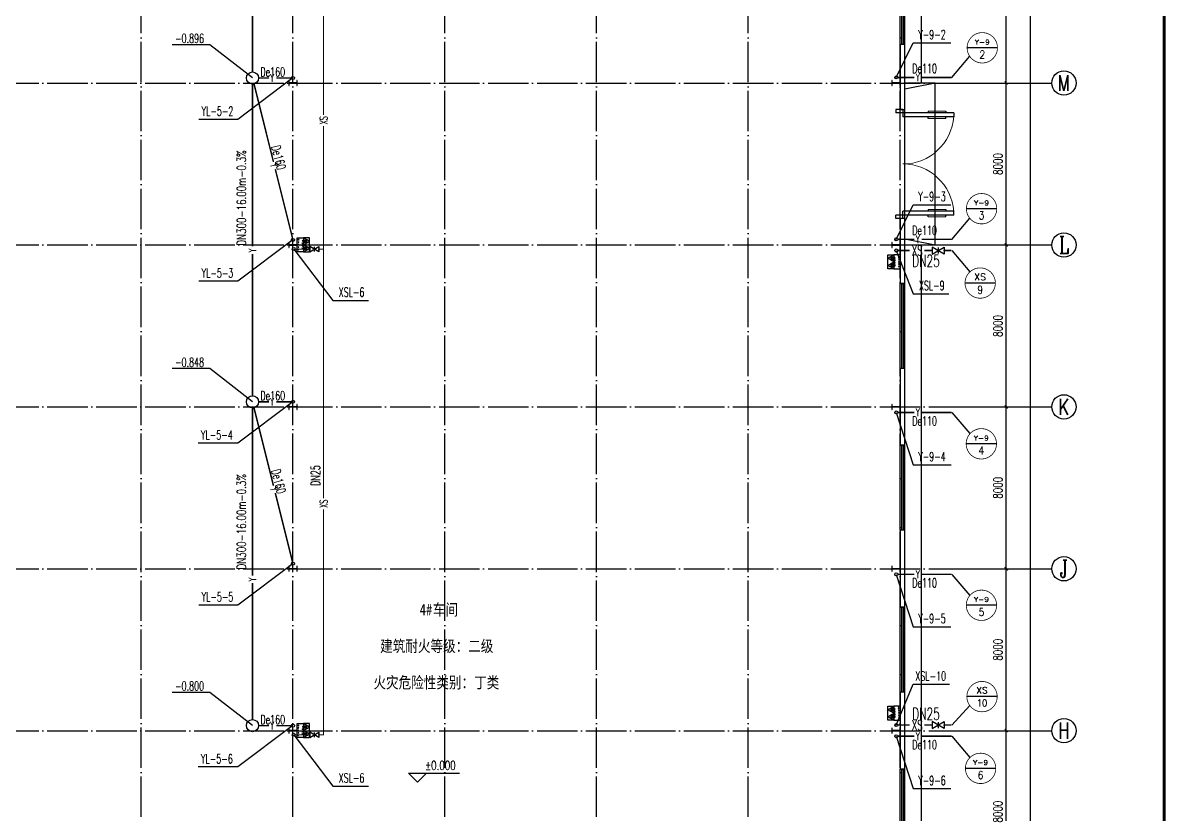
# Model space of a CAD drawing. Extents: x 14168272 to 29396535, y -812963 to 33736.
# Drawn here: x 14708273 to 14764726, y -252344 to -213246 of the extents above; entities that cross this region are included whole.
import ezdxf
from ezdxf.enums import TextEntityAlignment as Align

# ---------------------------------------------------------------- set-up
doc = ezdxf.new("R2010")
doc.units = 0
doc.header["$LTSCALE"] = 1000
doc.header["$MEASUREMENT"] = 0
doc.linetypes.add('DOTE', pattern=[2.42, 2, -0.2, 0.02, -0.2])
for name, color, linetype in [('AXIS', 3, 'Continuous'), ('AXIS_TEXT', 7, 'Continuous'), ('COLUMN', 2, 'Continuous'), ('DIM_ELEV', 3, 'Continuous'), ('DIM_消防', 3, 'Continuous'), ('DIM_雨水', 3, 'Continuous'), ('DOTE', 8, 'DOTE'), ('EQUIP_消防', 7, 'Continuous'), ('PIPE-消防', 1, 'Continuous'), ('PIPE-雨水', 4, 'Continuous'), ('PUB_TEXT', 7, 'Continuous'), ('TEXT_消防', 7, 'Continuous'), ('TEXT_雨水', 7, 'Continuous'), ('TK', 4, 'Continuous'), ('TWT_LEAD', 3, 'Continuous'), ('TWT_TEXT', 7, 'Continuous'), ('VALVE_消防', 7, 'Continuous'), ('VPIPE-消防', 1, 'Continuous'), ('VPIPE-雨水', 4, 'Continuous'), ('WALL-PARAPET', 6, 'Continuous'), ('WELL_雨水', 4, 'Continuous'), ('WINDOW', 4, 'Continuous')]:
    doc.layers.add(name, color=color, linetype=linetype)
doc.styles.add('_TCH_AXIS', font='COMPLEX', dxfattribs={"bigfont": 'GBCBIG'})
doc.styles.add('_TCH_DIM', font='SIMPLEX', dxfattribs={"bigfont": 'GBCBIG'})
doc.styles.add('_TCH_DIM_T3', font='SIMPLEX', dxfattribs={"width": 0.705882, "bigfont": 'GBCBIG'})
doc.styles.add('_TWT_CIRCLE', font='COMPLEX', dxfattribs={"width": 1.1, "height": 3, "bigfont": 'HZTXT'})
doc.styles.add('_TWT_PIPEDN', font='SIMPLEX', dxfattribs={"width": 0.8, "height": 3, "bigfont": 'HZTXT'})
doc.styles.add('_TWT_PIPETEXT', font='COMPLEX', dxfattribs={"width": 0.8, "height": 2.5, "bigfont": 'HZTXT'})
doc.styles.add('_TWT_SERIAL', font='COMPLEX', dxfattribs={"width": 0.8, "height": 3, "bigfont": 'HZTXT'})
doc.styles.add('COMPLEX', font='COMPLEX')
doc.styles.add('YAYA', font='', dxfattribs={"width": 0.8, "height": 1})
doc.styles.get('YAYA').set_extended_font_data('SimSun')
doc.dimstyles.new('_TCH_ARCH&&150', dxfattribs={"dimtxt": 446.25, "dimasz": 150, "dimexe": 375, "dimexo": 450, "dimgap": 189.375, "dimtad": 1, "dimdec": 0, "dimzin": 0, "dimdsep": 46, "dimtxsty": '_TCH_DIM_T3', "dimblk": 'ARCHTICK', "dimcen": 0.09, "dimclrt": 7, "dimazin": 2, "dimtfac": 1, "dimtdec": 0, "dimtix": 1, "dimtmove": 2, "dimatfit": 3, "dimfxl": 0, "dimtolj": 1, "dimtzin": 0, "dimarcsym": 0})

# ---------------------------------------------------------------- blocks, each defined once
blk = doc.blocks.new('A$C797E1D2B')
at = {"layer": 'COLUMN'}
h = blk.add_hatch(color=256, dxfattribs=at)
h.paths.add_polyline_path([(125, 400), (250, 400), (250, 388), (130, 388), (130, 200), (125, 200)])
h.paths.add_polyline_path([(0, 400), (125, 400), (125, 200), (120, 200), (120, 388), (0, 388)])
h.paths.add_polyline_path([(0, 12), (120, 12), (120, 200), (125, 200), (125, 0), (0, 0)])
h.paths.add_polyline_path([(125, 200), (130, 200), (130, 12), (250, 12), (250, 0), (125, 0)])
blk.add_lwpolyline([(250, 0), (250, 12), (130, 12), (130, 388), (250, 388), (250, 400), (0, 400), (0, 388), (120, 388), (120, 12), (0, 12), (0, 0)], close=True, dxfattribs=at)
blk = doc.blocks.new('消防软管卷盘')
blk.add_lwpolyline([(4963954, 151899), (4963954, 150312), (4964641, 150312), (4964641, 151899)], close=True)
for points, const_width in [([(4964134, 151704), (4964482, 151704)], 1), ([(4964134, 151566), (4964482, 151566)], 1), ([(4964134, 151428), (4964482, 151428)], 1), ([(4964134, 151290), (4964482, 151290)], 1), ([(4964134, 151152), (4964482, 151152)], 1), ([(4964134, 151014), (4964482, 151014)], 0.1), ([(4964134, 150876), (4964482, 150876)], 1), ([(4964134, 150738), (4964482, 150738)], 1), ([(4964150, 150600), (4964499, 150600)], 1), ([(4964150, 150462), (4964499, 150462)], 1)]:
    blk.add_lwpolyline(points, dxfattribs=dict(const_width=const_width))
for centre, start, end in [((4964134, 151636), 90, 270), ((4964134, 151360), 90, 270), ((4964134, 151084), 90, 270), ((4964482, 151498), 270, 90), ((4964482, 151222), 270, 90), ((4964134, 150808), 90, 270), ((4964150, 150532), 90, 270), ((4964482, 150946), 270, 90), ((4964499, 150670), 270, 90)]:
    blk.add_arc(centre, 69, start, end)
blk = doc.blocks.new('$TwtSys$00000546')
h = blk.add_hatch()
h.set_pattern_fill('ANSI31', color=256, scale=200, style=0)
h.set_pattern_definition([(45, (-38543.802, -6670.83), (-17.67767, 17.67767), [])])
h.paths.add_polyline_path([(-65, 174), (65, 174), (65, 44), (-65, 44)])
for points in [[(0, 344), (-198, 0), (198, 0)], [(-65, 174), (65, 174), (65, 44), (-65, 44)]]:
    blk.add_lwpolyline(points, close=True)
blk = doc.blocks.new('92623')
blk.add_lwpolyline([(8910066, 83014), (8909273, 83014), (8909273, 82670), (8910066, 82670)], close=True)
at = {"xscale": -0.5, "yscale": 0.5, "zscale": 0.5, "rotation": 89.99999999998747}
blk.add_blockref('消防软管卷盘', (8985223, 2565334), dxfattribs=at)
at = {"layer": 'EQUIP_消防', "rotation": 180}
for p in [(8909471, 83014), (8909868, 83014)]:
    blk.add_blockref('$TwtSys$00000546', p, dxfattribs=at)
blk = doc.blocks.new('GeYuanFrame_66184160', base_point=(20.09, 4.53))
at = {"layer": 'TK', "const_width": 1}
blk.add_lwpolyline([(45.09, 588.53), (1061.09, 588.53), (1061.09, 14.53), (45.09, 14.53)], close=True, dxfattribs=at)
blk = doc.blocks.new('_AXISO')
blk.add_circle((0, 0), 0.5)
at = {"layer": 'AXIS_TEXT', "style": 'COMPLEX', "width": 1.041667}
blk.add_attdef('A', text='', height=0.56, dxfattribs=at).set_placement((-0.25, -0.28), (0.25, -0.28), align=Align.FIT)
blk = doc.blocks.new('_ArchTick')
at = {"color": 0, "linetype": 'ByBlock', "const_width": 0.4}
blk.add_lwpolyline([(-0.5, -0.5), (0.5, 0.5)], dxfattribs=at)
blk = doc.blocks.new('*D146')
at = {"layer": 'AXIS', "color": 0, "lineweight": -2}
for p, q in [((14753573, -207980), (14758448, -207980)), ((14758073, -304460), (14758073, -207980)), ((14753573, -304460), (14758448, -304460))]:
    blk.add_line(p, q, dxfattribs=at)
at = {"layer": 'Defpoints', "color": 0}
for p in [(14753123, -207980), (14758073, -207980), (14753123, -304460)]:
    blk.add_point(p, dxfattribs=at)
at = {"layer": 'AXIS', "color": 0, "lineweight": -2, "xscale": 150, "yscale": 150, "zscale": 150}
for p, rotation in [((14758073, -207980), 90), ((14758073, -304460), 270)]:
    blk.add_blockref('_ArchTick', p, dxfattribs=dict(at, rotation=rotation))
at = {"layer": 'AXIS', "color": 7, "insert": (14757660, -256220), "char_height": 446.2, "attachment_point": 5, "rotation": 90, "style": '_TCH_DIM_T3'}
blk.add_mtext('\\A1;96480', dxfattribs=at)
blk = doc.blocks.new('*D154')
at = {"layer": 'AXIS', "color": 0, "lineweight": -2}
for p, q in [((14753573, -248220), (14757248, -248220)), ((14756873, -256220), (14756873, -248220)), ((14753573, -256220), (14757248, -256220))]:
    blk.add_line(p, q, dxfattribs=at)
at = {"layer": 'Defpoints', "color": 0}
for p in [(14753123, -248220), (14756873, -248220), (14753123, -256220)]:
    blk.add_point(p, dxfattribs=at)
at = {"layer": 'AXIS', "color": 0, "lineweight": -2, "xscale": 150, "yscale": 150, "zscale": 150}
for p, rotation in [((14756873, -248220), 90), ((14756873, -256220), 270)]:
    blk.add_blockref('_ArchTick', p, dxfattribs=dict(at, rotation=rotation))
at = {"layer": 'AXIS', "color": 7, "insert": (14756460, -252220), "char_height": 446.2, "attachment_point": 5, "rotation": 90, "style": '_TCH_DIM_T3'}
blk.add_mtext('\\A1;8000', dxfattribs=at)
blk = doc.blocks.new('*D155')
at = {"layer": 'AXIS', "color": 0, "lineweight": -2}
for p, q in [((14753573, -240220), (14757248, -240220)), ((14756873, -248220), (14756873, -240220)), ((14753573, -248220), (14757248, -248220))]:
    blk.add_line(p, q, dxfattribs=at)
at = {"layer": 'Defpoints', "color": 0}
for p in [(14753123, -240220), (14756873, -240220), (14753123, -248220)]:
    blk.add_point(p, dxfattribs=at)
at = {"layer": 'AXIS', "color": 0, "lineweight": -2, "xscale": 150, "yscale": 150, "zscale": 150}
for p, rotation in [((14756873, -240220), 90), ((14756873, -248220), 270)]:
    blk.add_blockref('_ArchTick', p, dxfattribs=dict(at, rotation=rotation))
at = {"layer": 'AXIS', "color": 7, "insert": (14756460, -244220), "char_height": 446.2, "attachment_point": 5, "rotation": 90, "style": '_TCH_DIM_T3'}
blk.add_mtext('\\A1;8000', dxfattribs=at)
blk = doc.blocks.new('*D156')
at = {"layer": 'AXIS', "color": 0, "lineweight": -2}
for p, q in [((14753573, -232220), (14757248, -232220)), ((14756873, -240220), (14756873, -232220)), ((14753573, -240220), (14757248, -240220))]:
    blk.add_line(p, q, dxfattribs=at)
at = {"layer": 'Defpoints', "color": 0}
for p in [(14753123, -232220), (14756873, -232220), (14753123, -240220)]:
    blk.add_point(p, dxfattribs=at)
at = {"layer": 'AXIS', "color": 0, "lineweight": -2, "xscale": 150, "yscale": 150, "zscale": 150}
for p, rotation in [((14756873, -232220), 90), ((14756873, -240220), 270)]:
    blk.add_blockref('_ArchTick', p, dxfattribs=dict(at, rotation=rotation))
at = {"layer": 'AXIS', "color": 7, "insert": (14756460, -236220), "char_height": 446.2, "attachment_point": 5, "rotation": 90, "style": '_TCH_DIM_T3'}
blk.add_mtext('\\A1;8000', dxfattribs=at)
blk = doc.blocks.new('*D157')
at = {"layer": 'AXIS', "color": 0, "lineweight": -2}
for p, q in [((14753573, -224220), (14757248, -224220)), ((14756873, -232220), (14756873, -224220)), ((14753573, -232220), (14757248, -232220))]:
    blk.add_line(p, q, dxfattribs=at)
at = {"layer": 'Defpoints', "color": 0}
for p in [(14753123, -224220), (14756873, -224220), (14753123, -232220)]:
    blk.add_point(p, dxfattribs=at)
at = {"layer": 'AXIS', "color": 0, "lineweight": -2, "xscale": 150, "yscale": 150, "zscale": 150}
for p, rotation in [((14756873, -224220), 90), ((14756873, -232220), 270)]:
    blk.add_blockref('_ArchTick', p, dxfattribs=dict(at, rotation=rotation))
at = {"layer": 'AXIS', "color": 7, "insert": (14756460, -228220), "char_height": 446.2, "attachment_point": 5, "rotation": 90, "style": '_TCH_DIM_T3'}
blk.add_mtext('\\A1;8000', dxfattribs=at)
blk = doc.blocks.new('*D158')
at = {"layer": 'AXIS', "color": 0, "lineweight": -2}
for p, q in [((14753573, -216220), (14757248, -216220)), ((14756873, -224220), (14756873, -216220)), ((14753573, -224220), (14757248, -224220))]:
    blk.add_line(p, q, dxfattribs=at)
at = {"layer": 'Defpoints', "color": 0}
for p in [(14753123, -216220), (14756873, -216220), (14753123, -224220)]:
    blk.add_point(p, dxfattribs=at)
at = {"layer": 'AXIS', "color": 0, "lineweight": -2, "xscale": 150, "yscale": 150, "zscale": 150}
for p, rotation in [((14756873, -216220), 90), ((14756873, -224220), 270)]:
    blk.add_blockref('_ArchTick', p, dxfattribs=dict(at, rotation=rotation))
at = {"layer": 'AXIS', "color": 7, "insert": (14756460, -220220), "char_height": 446.2, "attachment_point": 5, "rotation": 90, "style": '_TCH_DIM_T3'}
blk.add_mtext('\\A1;8000', dxfattribs=at)
blk = doc.blocks.new('*D159')
at = {"layer": 'AXIS', "color": 0, "lineweight": -2}
for p, q in [((14753573, -208220), (14757248, -208220)), ((14756873, -216220), (14756873, -208220)), ((14753573, -216220), (14757248, -216220))]:
    blk.add_line(p, q, dxfattribs=at)
at = {"layer": 'Defpoints', "color": 0}
for p in [(14753123, -208220), (14756873, -208220), (14753123, -216220)]:
    blk.add_point(p, dxfattribs=at)
at = {"layer": 'AXIS', "color": 0, "lineweight": -2, "xscale": 150, "yscale": 150, "zscale": 150}
for p, rotation in [((14756873, -208220), 90), ((14756873, -216220), 270)]:
    blk.add_blockref('_ArchTick', p, dxfattribs=dict(at, rotation=rotation))
at = {"layer": 'AXIS', "color": 7, "insert": (14756460, -212220), "char_height": 446.2, "attachment_point": 5, "rotation": 90, "style": '_TCH_DIM_T3'}
blk.add_mtext('\\A1;8000', dxfattribs=at)
blk = doc.blocks.new('$DorLib2D$00000011')
for p, q in [((-0.467, 0.471), (-0.467, -0.062)), ((-0.467, 0.471), (-0.433, 0.471)), ((-0.433, 0.471), (-0.433, 0.004)), ((0.433, 0.471), (0.433, 0.004)), ((0.467, 0.471), (0.433, 0.471)), ((0.467, 0.471), (0.467, -0.062)), ((-0.483, 0.396), (-0.467, 0.396)), ((-0.417, 0.396), (-0.433, 0.396)), ((0.417, 0.396), (0.433, 0.396)), ((0.483, 0.396), (0.467, 0.396)), ((-0.483, 0.235), (-0.467, 0.235)), ((-0.417, 0.235), (-0.433, 0.235)), ((0.417, 0.235), (0.433, 0.235)), ((0.483, 0.235), (0.467, 0.235)), ((-0.5, 0.004), (-0.433, 0.004)), ((-0.5, 0.004), (-0.5, -0.062)), ((0.5, 0.004), (0.433, 0.004)), ((0.5, 0.004), (0.5, -0.062)), ((-0.5, -0.062), (-0.467, -0.062)), ((0.5, -0.062), (0.467, -0.062))]:
    blk.add_line(p, q)
at = {"lineweight": 13}
for p, q in [((-0.483, 0.396), (-0.483, 0.235)), ((-0.417, 0.396), (-0.417, 0.235)), ((0.417, 0.396), (0.417, 0.235)), ((0.483, 0.396), (0.483, 0.235))]:
    blk.add_line(p, q, dxfattribs=at)
for centre, start, end in [((-0.467, 0.004), 0, 85.904), ((0.467, 0.004), 94.096, 180)]:
    blk.add_arc(centre, 0.467, start, end, dxfattribs=at)
blk = doc.blocks.new('$TCHSYS$WIN2D')
for p, q in [((-0.5, 0.5), (0.5, 0.5)), ((-0.5, 0.5), (-0.5, -0.5)), ((0.5, 0.5), (0.5, -0.5)), ((0.5, 0.167), (-0.5, 0.167)), ((0.5, -0.167), (-0.5, -0.167)), ((-0.5, -0.5), (0.5, -0.5))]:
    blk.add_line(p, q)
blk = doc.blocks.new('$VALVE$00000296')
for points in [[(-125, 72), (-125, -72), (125, 72), (125, -72), (-125, 72)], [(0, 60), (0, -64)]]:
    blk.add_lwpolyline(points)
for p in [(-125, 0), (125, 0)]:
    blk.add_point(p)
blk = doc.blocks.new('$TWTSYS$00000187')
blk.add_circle((0, 0, 0), 0.5)

msp = doc.modelspace()

# ---------------------------------------------------------------- hatches: boundary and pattern name
at = {"layer": 'PIPE-消防', "linetype": 'Continuous'}
for points in [[(14723135.8, -248423.3), (14723162, -248423.3), (14723162, -248449.6)], [(14723135.8, -248423.3), (14723135.8, -248449.6), (14723162, -248449.6)]]:
    msp.add_hatch(color=256, dxfattribs=at).paths.add_polyline_path(points)

# ---------------------------------------------------------------- linework, layer by layer
at = {"color": 8, "ltscale": 0.5}
for p, q in [((14753362.6, -216220.3), (14751862.6, -216520.3)), ((14751862.6, -223920.3), (14753362.6, -224220.3))]:
    msp.add_line(p, q, dxfattribs=at)
for points in [[(14744122.6, -207180.3), (14752662.6, -207180.3), (14752662.6, -216220.3)], [(14751862.6, -224220.3), (14753362.6, -224220.3), (14753362.6, -216220.3), (14751862.6, -216220.3)], [(14752662.6, -224220.3), (14752662.6, -256220.3)]]:
    msp.add_lwpolyline(points, dxfattribs=at)
at = {"layer": 'AXIS'}
for p, q in [((14753122.6, -216220.3), (14759122.6, -216220.3)), ((14753122.6, -224220.3), (14759122.6, -224220.3)), ((14753122.6, -232220.3), (14759122.6, -232220.3)), ((14753122.6, -240220.3), (14759122.6, -240220.3)), ((14753122.6, -248220.3), (14759122.6, -248220.3))]:
    msp.add_line(p, q, dxfattribs=at)
at = {"layer": 'DIM_ELEV'}
for p, q in [((14727777.4, -250768.1), (14727327.4, -250318.1)), ((14727327.4, -250318.1), (14729847.4, -250318.1)), ((14727777.4, -250768.1), (14728227.4, -250318.1))]:
    msp.add_line(p, q, dxfattribs=at)
at = {"layer": 'DIM_消防'}
for p, q in [((14756438.7, -214478.4), (14754938.7, -214478.4)), ((14754179.6, -215945.5), (14755071.1, -214897.1)), ((14754179.6, -223945.5), (14755071.1, -222897.1)), ((14756403.2, -222428.7), (14754903.2, -222428.7)), ((14721663.5, -224423.3), (14723587.7, -226958.2)), ((14751439.3, -224495.1), (14752277.2, -226629.9, 3000)), ((14754179.6, -224495.1), (14755071.1, -225543.6)), ((14756334.5, -226103.1), (14754834.5, -226103.1)), ((14752277.2, -226629.9, 3000), (14754036.3, -226629.9, 3000)), ((14723587.7, -226958.2), (14725360.1, -226958.2)), ((14754179.6, -232495.5), (14755071.1, -233544)), ((14756391.6, -234045.5), (14754891.6, -234045.5)), ((14754179.6, -240495.5), (14755071.1, -241544)), ((14756397.4, -242023.5), (14754897.4, -242023.5)), ((14751439.3, -247945.1), (14752277.2, -245927.5, 3000)), ((14752277.2, -245927.5, 3000), (14754062.9, -245927.5, 3000)), ((14756425.8, -246537.1), (14754925.8, -246537.1)), ((14754179.6, -247945.1), (14755071.1, -246980.4)), ((14721663.5, -248423.3), (14723587.7, -250958.2)), ((14754179.6, -248495.5), (14755071.1, -249544)), ((14756354.7, -250081.9), (14754854.7, -250081.9)), ((14723587.7, -250958.2), (14725360.1, -250958.2))]:
    msp.add_line(p, q, dxfattribs=at)
at = {"layer": 'DIM_消防', "const_width": 37.5}
for points in [[(14756438.7, -214478.4, 1), (14754938.7, -214478.4, 1)], [(14756403.2, -222428.7, 1), (14754903.2, -222428.7, 1)], [(14756334.5, -226103.1, 1), (14754834.5, -226103.1, 1)], [(14756391.6, -234045.5, 1), (14754891.6, -234045.5, 1)], [(14756397.4, -242023.5, 1), (14754897.4, -242023.5, 1)], [(14756425.8, -246537.1, 1), (14754925.8, -246537.1, 1)], [(14756354.7, -250081.9, 1), (14754854.7, -250081.9, 1)]]:
    msp.add_lwpolyline(points, format="xyb", close=True, dxfattribs=at)
at = {"layer": 'DIM_雨水'}
for p, q in [((14751439.3, -215945.5), (14752273.3, -214233.7)), ((14752273.3, -214233.7), (14754126, -214233.7)), ((14721622.6, -215970.3, 3000), (14718892.1, -218014)), ((14718892.1, -218014), (14716972.1, -218014)), ((14751439.3, -223945.5), (14752273.3, -222233.7)), ((14752273.3, -222233.7), (14754126, -222233.7)), ((14721622.6, -223970.3, 3000), (14718892.1, -226014)), ((14718892.1, -226014), (14716972.1, -226014)), ((14721622.6, -231970.3, 3000), (14718892.1, -234014)), ((14751439.3, -232495.5), (14752273.3, -235084.7)), ((14718892.1, -234014), (14716945.1, -234014)), ((14752273.3, -235084.7), (14754152.9, -235084.7)), ((14721622.6, -239970.3, 3000), (14718892.1, -242014)), ((14751439.3, -240495.5), (14752273.3, -243084.7)), ((14718892.1, -242014), (14716972.1, -242014)), ((14752273.3, -243084.7), (14754126, -243084.7)), ((14721622.6, -247970.3, 6000), (14718892.1, -250014, 3000)), ((14751439.3, -248495.5), (14752273.3, -251084.7)), ((14718892.1, -250014, 3000), (14716945.1, -250014, 3000)), ((14752273.3, -251084.7), (14754126, -251084.7))]:
    msp.add_line(p, q, dxfattribs=at)
at = {"layer": 'DOTE'}
for p, q in [((14714122.6, -305720.3), (14714122.6, -206720.3)), ((14721622.6, -305720.3), (14721622.6, -206720.3)), ((14729122.6, -305720.3), (14729122.6, -206720.3)), ((14736622.6, -305720.3), (14736622.6, -206720.3)), ((14744122.6, -305720.3), (14744122.6, -206720.3)), ((14751622.6, -305720.3), (14751622.6, -206720.3)), ((14690122.6, -216220.3), (14753122.6, -216220.3)), ((14690122.6, -224220.3), (14753122.6, -224220.3)), ((14690122.6, -232220.3), (14753122.6, -232220.3)), ((14690122.6, -240220.3), (14753122.6, -240220.3)), ((14690122.6, -248220.3), (14753122.6, -248220.3))]:
    msp.add_line(p, q, dxfattribs=at)
at = {"layer": 'PIPE-消防', "linetype": 'Continuous', "ltscale": 0.75, "const_width": 52.5}
for points in [[(14723135.8, -217806.5), (14723135.8, -206894.8)], [(14723135.8, -224423.3), (14723135.8, -218345)], [(14721738.5, -224423.3), (14722447.8, -224423.3)], [(14722897.8, -224423.3), (14723135.8, -224423.3)], [(14723135.8, -236748), (14723135.8, -224423.3)], [(14723135.8, -248423.3), (14723135.8, -237286.6)], [(14721738.5, -248423.3), (14722447.8, -248423.3)], [(14722897.8, -248423.3), (14723135.8, -248423.3)]]:
    msp.add_lwpolyline(points, dxfattribs=at)
at = {"layer": 'PIPE-消防', "linetype": 'Continuous', "const_width": 70}
for points in [[(14751539.3, -224495.1), (14752098.3, -224495.1)], [(14752816.4, -224495.1), (14753211.2, -224495.1)], [(14753811.2, -224495.1), (14754162.9, -224495.1)], [(14751539.3, -247945.1), (14752098.3, -247945.1)], [(14752816.4, -247945.1), (14753211.2, -247945.1)], [(14753811.2, -247945.1), (14754162.9, -247945.1)]]:
    msp.add_lwpolyline(points, dxfattribs=at)
at = {"layer": 'PIPE-雨水', "linetype": 'Continuous', "ltscale": 0.75, "const_width": 75}
for points in [[(14719622.6, -215670.3), (14719622.6, -212796.5)], [(14751514.3, -215945.5), (14752332.9, -215945.5)], [(14752700, -215945.5), (14754179.6, -215945.5)], [(14719622.6, -224295.3), (14719622.6, -216270.3)], [(14719695.3, -216261.4), (14720659.7, -220118.9)], [(14720748.8, -220475.1), (14721604.4, -223897.6)], [(14751539.3, -223945.5), (14752332.9, -223945.5)], [(14752700, -223945.5), (14754179.6, -223945.5)], [(14719622.6, -231670.3), (14719622.6, -224662.4)], [(14719622.6, -240556.9), (14719622.6, -232270.3)], [(14719695.3, -232261.4), (14720659.7, -236118.9)], [(14719901.6, -233086.6), (14719695.3, -232261.4)], [(14751539.3, -232495.5), (14752332.9, -232495.5)], [(14752700, -232495.5), (14754179.6, -232495.5)], [(14720748.8, -236475.1), (14721604.4, -239897.6)], [(14751539.3, -240495.5), (14752332.9, -240495.5)], [(14752700, -240495.5), (14754179.6, -240495.5)], [(14719622.6, -247670.3), (14719622.6, -240924)], [(14751539.3, -248495.5), (14752332.9, -248495.5)], [(14752700, -248495.5), (14754179.6, -248495.5)]]:
    msp.add_lwpolyline(points, dxfattribs=at)
at = {"layer": 'PIPE-雨水', "linetype": 'Continuous', "ltscale": 1.5, "const_width": 75}
for points in [[(14720431.4, -215970.3), (14719922.6, -215970.3)], [(14721547.6, -215970.3), (14720798.6, -215970.3)], [(14720431.4, -231970.3), (14719922.6, -231970.3)], [(14721547.6, -231970.3), (14720798.6, -231970.3)], [(14720431.4, -247970.3), (14719922.6, -247970.3)], [(14721547.6, -247970.3), (14720798.6, -247970.3)]]:
    msp.add_lwpolyline(points, dxfattribs=at)
at = {"layer": 'TWT_LEAD'}
for p, q in [((14717521, -214331.7), (14715659.7, -214331.7)), ((14719622.6, -215970.3), (14717521, -214331.7)), ((14717521, -230331.7), (14715659.7, -230331.7)), ((14719622.6, -231970.3), (14717521, -230331.7)), ((14717521, -246331.7), (14715659.7, -246331.7)), ((14719622.6, -247970.3), (14717521, -246331.7))]:
    msp.add_line(p, q, dxfattribs=at)
at = {"layer": 'VPIPE-消防', "linetype": 'Continuous'}
for centre in [(14721663.5, -224423.3), (14751439.3, -224495.1), (14721663.5, -248423.3), (14751439.3, -247945.1)]:
    msp.add_circle(centre, 75, dxfattribs=at)
at = {"layer": 'VPIPE-雨水', "linetype": 'Continuous'}
for centre in [(14721622.6, -215970.3), (14751439.3, -215945.5), (14721622.6, -223970.3), (14751439.3, -223945.5), (14721622.6, -231970.3), (14751439.3, -232495.5), (14721622.6, -239970.3), (14751439.3, -240495.5), (14721622.6, -247970.3), (14751439.3, -248495.5)]:
    msp.add_circle(centre, 75, dxfattribs=at)
at = {"layer": 'WALL-PARAPET'}
for p, q in [((14751862.6, -214320.3), (14751622.6, -214320.3)), ((14751622.6, -214320.3), (14751622.6, -217520.3)), ((14751862.6, -217520.3), (14751862.6, -214320.3)), ((14751622.6, -217520.3), (14751862.6, -217520.3)), ((14751862.6, -222920.3), (14751622.6, -222920.3)), ((14751622.6, -222920.3), (14751622.6, -226120.3)), ((14751862.6, -226120.3), (14751862.6, -222920.3)), ((14751622.6, -226120.3), (14751862.6, -226120.3)), ((14751862.6, -230320.3), (14751622.6, -230320.3)), ((14751622.6, -230320.3), (14751622.6, -234120.3)), ((14751862.6, -234120.3), (14751862.6, -230320.3)), ((14751622.6, -234120.3), (14751862.6, -234120.3)), ((14751862.6, -238320.3), (14751622.6, -238320.3)), ((14751622.6, -238320.3), (14751622.6, -242120.3)), ((14751862.6, -242120.3), (14751862.6, -238320.3)), ((14751622.6, -242120.3), (14751862.6, -242120.3)), ((14751862.6, -246320.3), (14751622.6, -246320.3)), ((14751622.6, -246320.3), (14751622.6, -250120.3)), ((14751862.6, -250120.3), (14751862.6, -246320.3)), ((14751622.6, -250120.3), (14751862.6, -250120.3))]:
    msp.add_line(p, q, dxfattribs=at)
at = {"layer": 'WINDOW'}
msp.add_line((14751862.6, -222920.3), (14751862.6, -217520.3), dxfattribs=at)

# ---------------------------------------------------------------- block references
for name, p, xscale, yscale, zscale, rotation in [('GeYuanFrame_66184160', (14677072.6, -181520.3), 150, 150, 150, 270), ('92623', (14795355.7, -8082543.6), 0.882, 0.882, 0.882, 90), ('92623', (14678101.5, -8083382), -0.882, 0.882, 0.882, 270), ('92623', (14678101.5, -8105685.6), -0.882, 0.882, 0.882, 270), ('92623', (14795355.7, -8106543.6), 0.882, 0.882, 0.882, 90)]:
    msp.add_blockref(name, p, dxfattribs=dict(xscale=xscale, yscale=yscale, zscale=zscale, rotation=rotation))
at = {"rotation": 270}
for p in [(14721422.6, -216095.3), (14751222.6, -216095.3), (14721422.6, -224095.3), (14751222.6, -224095.3), (14721422.6, -232095.3), (14751222.6, -232095.3), (14721422.6, -240095.3), (14751222.6, -240095.3), (14721422.6, -248095.3), (14751222.6, -248095.3)]:
    msp.add_blockref('A$C797E1D2B', p, dxfattribs=at)
at = {"layer": 'AXIS'}
ref = msp.add_blockref('_AXISO', (14759722.6, -216220.3), dxfattribs=dict(at, xscale=1200, yscale=1200, zscale=1200))
ref.add_attrib('A', 'M', dxfattribs={"layer": 'AXIS_TEXT', "ltscale": 0.5, "height": 763.6, "style": '_TCH_AXIS', "width": 0.761905}).set_placement((14759431.7, -216602.2), (14760013.5, -216602.2), align=Align.FIT)
ref = msp.add_blockref('_AXISO', (14759722.6, -224220.3), dxfattribs=dict(at, xscale=1200, yscale=1200, zscale=1200))
ref.add_attrib('A', 'L', dxfattribs={"layer": 'AXIS_TEXT', "ltscale": 0.5, "height": 833.5, "style": '_TCH_AXIS', "width": 0.8}).set_placement((14759484.4, -224637.1), (14759960.7, -224637.1), align=Align.FIT)
ref = msp.add_blockref('_AXISO', (14759722.6, -232220.3), dxfattribs=dict(at, xscale=1200, yscale=1200, zscale=1200))
ref.add_attrib('A', 'K', dxfattribs={"layer": 'AXIS_TEXT', "ltscale": 0.5, "height": 798.8, "style": '_TCH_AXIS', "width": 0.736842}).set_placement((14759456.3, -232619.7), (14759988.8, -232619.7), align=Align.FIT)
ref = msp.add_blockref('_AXISO', (14759722.6, -240220.3), dxfattribs=dict(at, xscale=1200, yscale=1200, zscale=1200))
ref.add_attrib('A', 'J', dxfattribs={"layer": 'AXIS_TEXT', "ltscale": 0.5, "height": 866.7, "style": '_TCH_AXIS', "width": 0.909091}).set_placement((14759516.2, -240653.7), (14759928.9, -240653.7), align=Align.FIT)
ref = msp.add_blockref('_AXISO', (14759722.6, -248220.3), dxfattribs=dict(at, xscale=1200, yscale=1200, zscale=1200))
ref.add_attrib('A', 'H', dxfattribs={"layer": 'AXIS_TEXT', "ltscale": 0.5, "height": 798.8, "style": '_TCH_AXIS', "width": 0.7}).set_placement((14759456.3, -248619.7), (14759988.8, -248619.7), align=Align.FIT)
at = {"layer": 'VALVE_消防'}
for p, xscale, yscale, zscale in [((14722672.8, -224423.3), 1.8, 1.8, 1.8), ((14753511.2, -224495.1), -2.4, 2.4, 2.4), ((14753511.2, -247945.1), -2.4, 2.4, 2.4), ((14722672.8, -248423.3), 1.8, 1.8, 1.8)]:
    msp.add_blockref('$VALVE$00000296', p, dxfattribs=dict(at, xscale=xscale, yscale=yscale, zscale=zscale))
at = {"layer": 'WELL_雨水', "xscale": 600, "yscale": 600, "zscale": 600, "rotation": 270}
for p in [(14719622.6, -215970.3), (14719622.6, -231970.3), (14719622.6, -247970.3)]:
    msp.add_blockref('$TWTSYS$00000187', p, dxfattribs=at)
at = {"layer": 'WINDOW', "rotation": 90}
for name, p, xscale, yscale, zscale in [('$TCHSYS$WIN2D', (14751742.6, -212220.3), 4200, -240, 4200), ('$DorLib2D$00000011', (14751742.6, -220220.3), -5400, -5400, -5400), ('$TCHSYS$WIN2D', (14751742.6, -228220.3), 4200, -240, 4200), ('$TCHSYS$WIN2D', (14751742.6, -236220.3), 4200, -240, 4200), ('$TCHSYS$WIN2D', (14751742.6, -244220.3), 4200, -240, 4200), ('$TCHSYS$WIN2D', (14751742.6, -252220.3), 4200, -240, 4200)]:
    msp.add_blockref(name, p, dxfattribs=dict(at, xscale=xscale, yscale=yscale, zscale=zscale))

# ---------------------------------------------------------------- texts
at = {"layer": 'DIM_消防', "color": 7, "style": '_TWT_CIRCLE'}
for s, height, p, p2 in [('Y-9', 232, (14755318.1, -214310.4), (14756059.4, -214310.4)), ('2', 388.1, (14755546.4, -215005.8), (14755831, -215005.8)), ('Y-9', 232, (14755282.6, -222260.7), (14756023.9, -222260.7)), ('3', 388.1, (14755510.9, -222956.1), (14755795.5, -222956.1)), ('XS', 317.96, (14755301.4, -225952.4), (14755867.7, -225952.4)), ('9', 388.1, (14755442.2, -226630.5), (14755726.8, -226630.5)), ('Y-9', 232, (14755270.9, -233877.5), (14756012.2, -233877.5)), ('4', 382.3, (14755481.4, -234568), (14755801.7, -234568)), ('Y-9', 232, (14755276.7, -241855.5), (14756018, -241855.5)), ('5', 388.1, (14755505.1, -242550.9), (14755789.7, -242550.9)), ('XS', 317.96, (14755392.7, -246386.5), (14755959, -246386.5)), ('10', 336.64, (14755420.2, -247021.1), (14755931.5, -247021.1)), ('Y-9', 232, (14755234, -249913.8), (14755975.3, -249913.8)), ('6', 388.1, (14755462.4, -250609.3), (14755747, -250609.3))]:
    msp.add_text(s, height=height, dxfattribs=at).set_placement(p, p2, align=Align.FIT)
at = {"layer": 'PUB_TEXT'}
for s, height, style, width, p in [('4#', 569.62, 'YAYA', 0.8, (14727886.3, -242524.4)), ('车间', 569.62, 'YAYA', 0.8, (14728534.4, -242524.4)), ('建筑耐火等级：二级', 569.62, 'YAYA', 0.8, (14725931.8, -244324.4)), ('火灾危险性类别：丁类', 569.62, 'YAYA', 0.8, (14725600.2, -246124.4)), ('%%P0.000', 446.25, '_TCH_DIM', 0.705882, (14728152.4, -250160.6))]:
    msp.add_text(s, height=height, dxfattribs=dict(at, style=style, width=width)).set_placement(p)
at = {"layer": 'TEXT_消防', "style": '_TWT_PIPETEXT', "width": 0.64}
for p in [(14723323.3, -218270), (14723323.3, -237211.6)]:
    msp.add_text('XS', height=375, rotation=90, dxfattribs=at).set_placement(p)
for p in [(14752198.3, -224745.1), (14752198.3, -248195.1)]:
    msp.add_text('XS', height=500, dxfattribs=at).set_placement(p)
at = {"layer": 'TEXT_消防', "linetype": 'Continuous', "style": '_TWT_PIPEDN', "width": 0.64}
for p in [(14752217.8, -225307.6), (14752217.8, -247691.5)]:
    msp.add_text('DN25', height=600, dxfattribs=at).set_placement(p)
msp.add_text('DN25', height=450, rotation=90, dxfattribs=at).set_placement((14722960.8, -236129.7))
at = {"layer": 'TEXT_雨水', "linetype": 'Continuous', "style": '_TWT_PIPEDN', "width": 0.64}
for s, p in [('De160', (14720012.3, -215895.3)), ('De110', (14752226.6, -215724.5)), ('De110', (14752226.6, -223724.5)), ('De160', (14720012.3, -231895.3)), ('De110', (14752226.6, -233141.5)), ('De110', (14752226.6, -241141.5)), ('De160', (14720012.3, -247895.3)), ('De110', (14752226.6, -249141.5))]:
    msp.add_text(s, height=450, dxfattribs=at).set_placement(p)
at = {"layer": 'TEXT_雨水', "style": '_TWT_PIPETEXT', "width": 0.64}
for p in [(14720506.4, -216157.8), (14752407.9, -216133), (14752407.9, -224133), (14720506.4, -232157.8), (14752407.9, -232683), (14752407.9, -240683), (14720506.4, -248157.8), (14752407.9, -248683)]:
    msp.add_text('Y', height=375, dxfattribs=at).set_placement(p)
at = {"layer": 'TEXT_雨水', "linetype": 'Continuous', "style": '_TWT_PIPEDN', "width": 0.64}
for p in [(14720547.3, -219360.1), (14720547.3, -235360.1)]:
    msp.add_text('De160', height=450, rotation=284.03624, dxfattribs=at).set_placement(p)
at = {"layer": 'TEXT_雨水', "style": '_TWT_PIPETEXT', "width": 0.64}
for rotation, p in [(284.03624, (14720496, -220237.2)), (90, (14719810.1, -224587.4)), (284.03624, (14720496, -236237.2)), (90, (14719810.1, -240849))]:
    msp.add_text('Y', height=375, rotation=rotation, dxfattribs=at).set_placement(p)
at = {"layer": 'TWT_TEXT', "style": '_TWT_SERIAL', "width": 0.64}
for s, p in [('-0.896', (14715794.7, -214241.7)), ('Y-9-2', (14752523.6, -214053.7)), ('YL-5-2', (14717107.1, -217834)), ('Y-9-3', (14752523.6, -222053.7)), ('YL-5-3', (14717107.1, -225834)), ('XSL-6', (14723881.1, -226778.2)), ('XSL-9', (14752557.3, -226449.9, 3000)), ('-0.848', (14715794.7, -230241.7)), ('YL-5-4', (14717080.1, -233834)), ('Y-9-4', (14752523, -234904.7)), ('YL-5-5', (14717107.1, -241834)), ('Y-9-5', (14752523.6, -242904.7)), ('XSL-10', (14752378.2, -245747.5, 3000)), ('-0.800', (14715794.7, -246241.7)), ('YL-5-6', (14717080.1, -249834, 3000)), ('XSL-6', (14723881.1, -250778.2)), ('Y-9-6', (14752523.6, -250904.7))]:
    msp.add_text(s, height=450, dxfattribs=at).set_placement(p)
at = {"layer": 'TWT_TEXT', "style": '_TCH_DIM', "width": 0.705882}
for p in [(14719300.6, -224256.6), (14719300.6, -240256.6)]:
    msp.add_text('DN300-16.00m-0.3%', height=446.25, rotation=90, dxfattribs=at).set_placement(p)

# ---------------------------------------------------------------- dimensions: what is measured, and where the dimension line sits
at = {"layer": 'AXIS'}
for p1, p2, distance, text, picture, middle in [((14753122.6, -304460.3), (14753122.6, -207980.3), -4950, '96480', '*D146', (14757660.1, -256220.3)), ((14753122.6, -216220.3), (14753122.6, -208220.3), -3750, '8000', '*D159', (14756460.1, -212220.3)), ((14753122.6, -224220.3), (14753122.6, -216220.3), -3750, '8000', '*D158', (14756460.1, -220220.3)), ((14753122.6, -232220.3), (14753122.6, -224220.3), -3750, '8000', '*D157', (14756460.1, -228220.3)), ((14753122.6, -240220.3), (14753122.6, -232220.3), -3750, '8000', '*D156', (14756460.1, -236220.3)), ((14753122.6, -248220.3), (14753122.6, -240220.3), -3750, '8000', '*D155', (14756460.1, -244220.3)), ((14753122.6, -256220.3), (14753122.6, -248220.3), -3750, '8000', '*D154', (14756460.1, -252220.3))]:
    dim = msp.add_aligned_dim(p1=p1, p2=p2, distance=distance, text=text, dimstyle='_TCH_ARCH&&150', dxfattribs=at)
    dim.commit()
    dim.dimension.update_dxf_attribs({"geometry": picture, "text_midpoint": middle})

doc.saveas('drawing.dxf')
